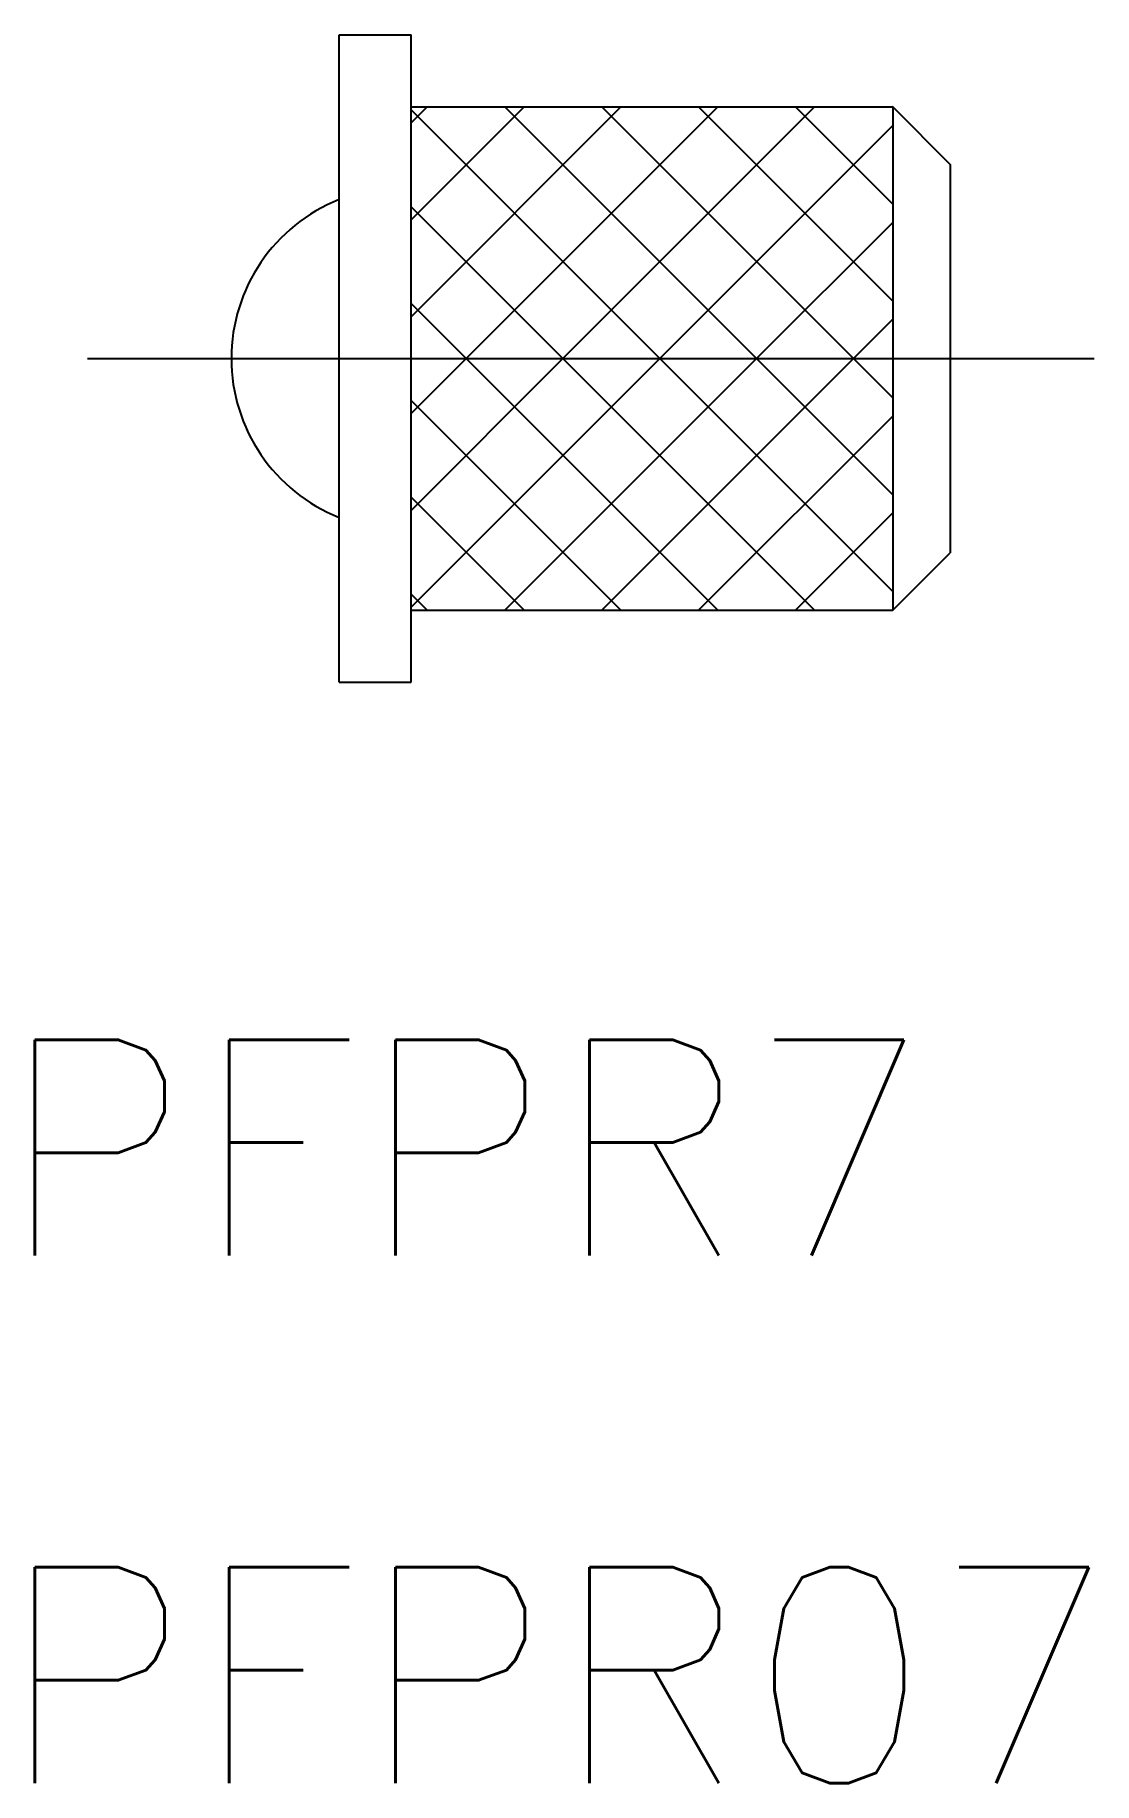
# Model space of a CAD drawing. Extents: x -12.7 to 2, y -19.8 to 4.5.
import ezdxf

# ---------------------------------------------------------------- set-up
doc = ezdxf.new("R2010")
doc.units = 0
doc.linetypes.add('CENTER', pattern=[50.8, 31.75, -6.35, 6.35, -6.35])
doc.layers.get('0').update_dxf_attribs({"linetype": 'CONTINUOUS'})
doc.layers.add('CENTER', color=1, linetype='CONTINUOUS')
doc.styles.get("Standard").update_dxf_attribs({"font": 'txt.shx', "height": 3, "bigfont": 'bigfont.shx'})

msp = doc.modelspace()

# ---------------------------------------------------------------- linework, layer by layer
at = {"color": 7, "linetype": 'CONTINUOUS'}
for p, q in [((-8.5, -4.5), (-8.5, 4.5)), ((-8.5, 4.5), (-7.5, 4.5)), ((-7.5, -4.5), (-7.5, 4.5)), ((-7.5, 3.5), (-0.8, 3.5)), ((-7.5, 3.276), (-7.276, 3.5)), ((-7.5, 1.929), (-5.929, 3.5)), ((-7.5, 0.582), (-4.582, 3.5)), ((-4.041, 0), (-7.5, 3.459)), ((-6.735, 0), (-3.235, 3.5)), ((-2.694, 0), (-6.194, 3.5)), ((-5.388, 0), (-1.888, 3.5)), ((-1.347, 0), (-4.847, 3.5)), ((-0.8, 0.8), (-3.5, 3.5)), ((-0.8, 2.147), (-2.153, 3.5)), ((-0.8, 3.494), (-0.806, 3.5)), ((-0.8, 3.5), (-0.8, -3.5)), ((-0.8, 3.5), (0, 2.7)), ((-4.041, 0), (-0.8, 3.241)), ((0, 2.7), (0, -2.7)), ((-5.388, 0), (-7.5, 2.112)), ((-2.694, 0), (-0.8, 1.894)), ((-6.735, 0), (-7.5, 0.765)), ((-1.347, 0), (-0.8, 0.547)), ((-7.5, -0.765), (-6.735, 0)), ((-7.5, -2.112), (-5.388, 0)), ((-7.5, -3.459), (-4.041, 0)), ((-3.235, -3.5), (-6.735, 0)), ((-6.194, -3.5), (-2.694, 0)), ((-1.888, -3.5), (-5.388, 0)), ((-4.847, -3.5), (-1.347, 0)), ((-0.8, -3.241), (-4.041, 0)), ((-0.8, -1.894), (-2.694, 0)), ((-0.8, -0.547), (-1.347, 0)), ((-4.582, -3.5), (-7.5, -0.582)), ((-3.5, -3.5), (-0.8, -0.8)), ((-5.929, -3.5), (-7.5, -1.929)), ((-2.153, -3.5), (-0.8, -2.147)), ((-0.8, -3.5), (0, -2.7)), ((-7.276, -3.5), (-7.5, -3.276)), ((-7.5, -3.5), (-0.8, -3.5)), ((-0.806, -3.5), (-0.8, -3.494)), ((-8.5, -4.5), (-7.5, -4.5))]:
    msp.add_line(p, q, dxfattribs=at)
msp.add_arc((-7.62, 0), 2.38, 111.7001, 248.2999, dxfattribs=at)
at = {"layer": 'CENTER', "color": 1, "linetype": 'CENTER'}
msp.add_line((-12, 0), (2, 0), dxfattribs=at)

# ---------------------------------------------------------------- texts
at = {"color": 7, "linetype": 'CONTINUOUS'}
for s, p in [('PFPR7', (-13.246, -12.475)), ('PFPR07', (-13.246, -19.811))]:
    msp.add_text(s, height=3, dxfattribs=at).set_placement(p)

doc.saveas('drawing.dxf')
